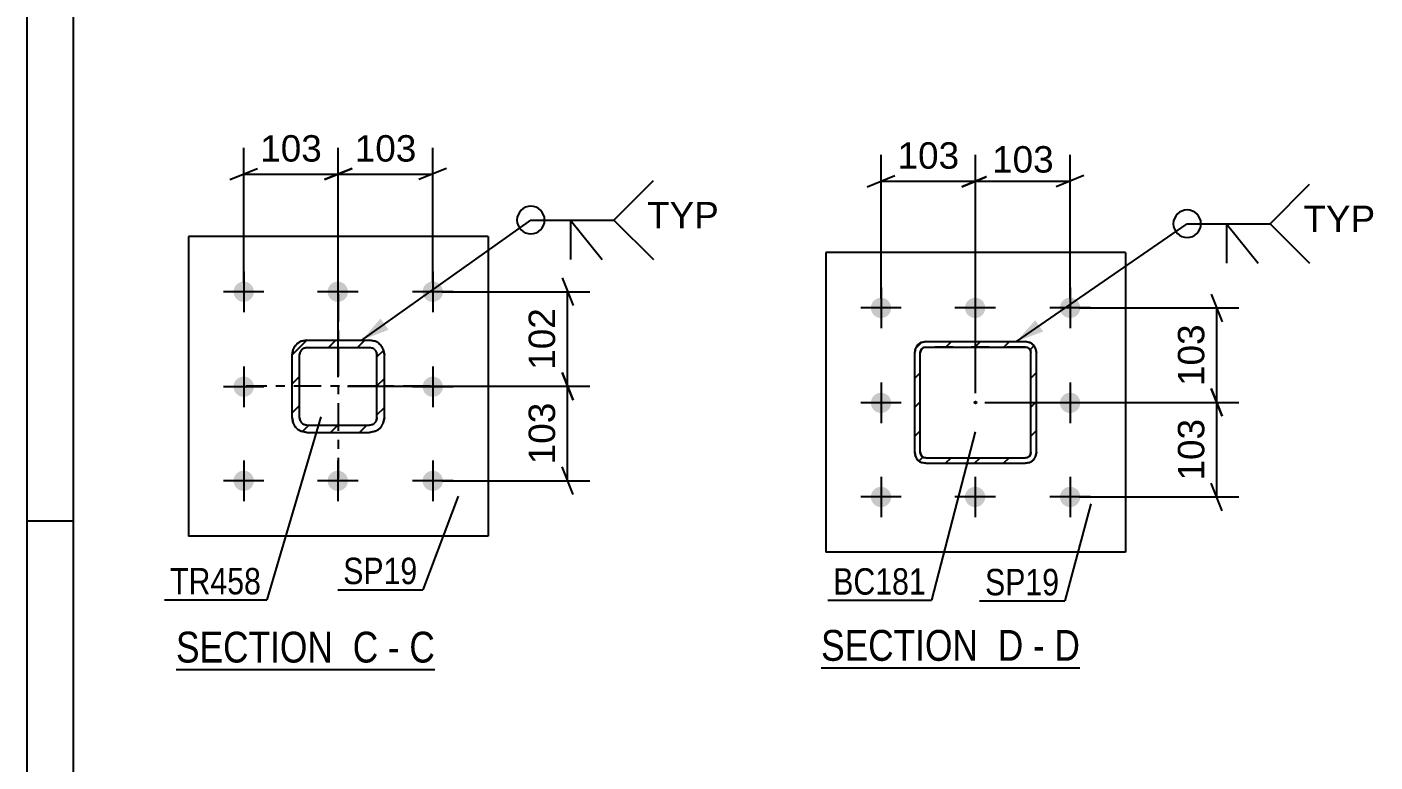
# Model space of a CAD drawing. Header units: millimetres. Extents: x 0 to 841, y 0 to 594.
# Drawn here: x 0 to 146.2, y 122.9 to 202.6 of the extents above; entities that cross this region are included whole.
import ezdxf

# ---------------------------------------------------------------- set-up
doc = ezdxf.new("R2010")
doc.units = ezdxf.units.MM
doc.linetypes.add('DXK_LINE_DOT2', pattern=[3.9198, 1.9599, -1.9599])
doc.linetypes.add('DXK_LINE_DOT3', pattern=[5.9187, 2.979, -0.9799, 0.9799, -0.9799])
doc.styles.add('Arial', font='arial.ttf', dxfattribs={"height": 0.2})
doc.styles.add('Arial Narrow', font='ARIALN.TTF', dxfattribs={"height": 0.2})

# ---------------------------------------------------------------- blocks, each defined once
blk = doc.blocks.new('Unknown-318892383-1113')
at = {"color": 5, "linetype": 'Continuous'}
for p, q in [((0, 594), (0, 0)), ((5, 589), (5, 5)), ((5, 149), (0, 149))]:
    blk.add_line(p, q, dxfattribs=at)
blk = doc.blocks.new('Unknown-318892383-46 - 3407')
at = {"color": 6, "linetype": 'Continuous'}
blk.add_line((16.16, 132.94), (44.23, 132.94), dxfattribs=at)
at = {"color": 0, "linetype": 'Continuous'}
for points in [[(34.27, 133.69), (34.27, 137.19), (16.16, 137.19), (16.16, 133.69)], [(38.08, 133.69), (38.08, 137.19), (35.32, 137.19), (35.32, 133.69)], [(40.41, 133.69), (40.41, 137.19), (39.13, 137.19), (39.13, 133.69)], [(44.23, 133.69), (44.23, 137.19), (41.46, 137.19), (41.46, 133.69)]]:
    blk.add_wipeout(points, dxfattribs=at)
at = {"color": 7, "linetype": 'Continuous', "style": 'Arial Narrow'}
for s, p in [('SECTION ', (16.16, 133.69)), ('C', (35.32, 133.69)), ('C', (41.46, 133.69)), ('-', (39.13, 133.69))]:
    blk.add_text(s, height=3.34, dxfattribs=at).set_placement(p)
blk = doc.blocks.new('Unknown-318892383-47 - 3168')
at = {"color": 6, "linetype": 'Continuous'}
blk.add_line((86.1, 133.13), (114.17, 133.13), dxfattribs=at)
at = {"color": 0, "linetype": 'Continuous'}
for points in [[(104.21, 133.88), (104.21, 137.38), (86.1, 137.38), (86.1, 133.88)], [(108.02, 133.88), (108.02, 137.38), (105.26, 137.38), (105.26, 133.88)], [(110.35, 133.88), (110.35, 137.38), (109.07, 137.38), (109.07, 133.88)], [(114.17, 133.88), (114.17, 137.38), (111.4, 137.38), (111.4, 133.88)]]:
    blk.add_wipeout(points, dxfattribs=at)
at = {"color": 7, "linetype": 'Continuous', "style": 'Arial Narrow'}
for s, p in [('SECTION ', (86.1, 133.88)), ('D', (105.26, 133.88)), ('D', (111.4, 133.88)), ('-', (109.07, 133.88))]:
    blk.add_text(s, height=3.34, dxfattribs=at).set_placement(p)
blk = doc.blocks.new('Part-318892383-3504 - 3407')
at = {"color": 2, "linetype": 'Continuous'}
for p, q in [((50, 179.89), (17.5, 179.89)), ((17.5, 179.89), (17.5, 147.39)), ((50, 179.89), (50, 147.39)), ((50, 147.39), (17.5, 147.39))]:
    blk.add_line(p, q, dxfattribs=at)
blk = doc.blocks.new('Bolt-318892383-3534 - 3407')
at = {"linetype": 'Continuous'}
for points in [[(24.6, 173.89, -1), (22.4, 173.89, -1)], [(34.8, 173.89, -1), (32.6, 173.89, -1)], [(45.1, 173.89, -1), (42.9, 173.89, -1)], [(24.6, 163.59, -1), (22.4, 163.59, -1)], [(45.1, 163.59, -1), (42.9, 163.59, -1)], [(24.6, 153.39, -1), (22.4, 153.39, -1)], [(34.8, 153.39, -1), (32.6, 153.39, -1)], [(45.1, 153.39, -1), (42.9, 153.39, -1)]]:
    blk.add_hatch(color=1, dxfattribs=at).paths.add_polyline_path(points)
at = {"color": 1, "linetype": 'Continuous'}
for p, q in [((23.5, 176.09), (23.5, 171.69)), ((33.7, 176.09), (33.7, 171.69)), ((44, 176.09), (44, 171.69)), ((25.7, 173.89), (21.3, 173.89)), ((35.9, 173.89), (31.5, 173.89)), ((46.2, 173.89), (41.8, 173.89)), ((23.5, 165.79), (23.5, 161.39)), ((44, 165.79), (44, 161.39)), ((25.7, 163.59), (21.3, 163.59)), ((46.2, 163.59), (41.8, 163.59)), ((23.5, 155.59), (23.5, 151.19)), ((33.7, 155.59), (33.7, 151.19)), ((44, 155.59), (44, 151.19)), ((25.7, 153.39), (21.3, 153.39)), ((35.9, 153.39), (31.5, 153.39)), ((46.2, 153.39), (41.8, 153.39))]:
    blk.add_line(p, q, dxfattribs=at)
blk = doc.blocks.new('Part-318892383-3530 - 3407')
at = {"linetype": 'Continuous'}
h = blk.add_hatch(dxfattribs=at)
h.set_pattern_fill('', scale=0.7, style=0, pattern_type=0)
h.set_pattern_definition([(45, (30.3482, 168.644), (-1.57154, 1.57154), [])])
h.paths.add_polyline_path([(37.15, 168.64), (30.35, 168.64), (29.74, 168.52), (29.22, 168.18), (28.87, 167.66), (28.75, 167.04), (28.75, 160.24), (28.87, 159.63), (29.22, 159.11), (29.74, 158.77), (30.35, 158.64), (37.15, 158.64), (37.76, 158.77), (38.28, 159.11), (38.63, 159.63), (38.75, 160.24), (38.75, 167.04), (38.63, 167.66), (38.28, 168.18), (37.76, 168.52)])
h.paths.add_polyline_path([(37.89, 167.35), (37.95, 167.04), (37.95, 160.24), (37.89, 159.94), (37.71, 159.68), (37.45, 159.5), (37.15, 159.44), (30.35, 159.44), (30.04, 159.5), (29.78, 159.68), (29.61, 159.94), (29.55, 160.24), (29.55, 167.04), (29.61, 167.35), (29.78, 167.61), (30.04, 167.78), (30.35, 167.84), (37.15, 167.84), (37.45, 167.78), (37.71, 167.61)])
at = {"color": 7, "linetype": 'DXK_LINE_DOT3'}
for p, q in [((33.75, 173.64), (33.75, 153.64)), ((43.75, 163.64), (23.75, 163.64))]:
    blk.add_line(p, q, dxfattribs=at)
at = {"color": 7, "linetype": 'DXK_LINE_DOT2'}
for p, q in [((29.74, 168.52), (30.35, 168.64)), ((30.35, 168.64), (37.15, 168.64)), ((37.15, 168.64), (37.76, 168.52)), ((28.75, 167.04), (28.87, 167.66)), ((28.75, 160.24), (28.75, 167.04)), ((29.61, 167.35), (29.55, 167.04)), ((29.55, 160.24), (29.55, 167.04)), ((30.35, 167.84), (30.04, 167.78)), ((30.35, 167.84), (37.15, 167.84)), ((37.45, 167.78), (37.15, 167.84)), ((37.95, 167.04), (37.89, 167.35)), ((37.95, 160.24), (37.95, 167.04)), ((38.63, 167.66), (38.75, 167.04)), ((38.75, 160.24), (38.75, 167.04)), ((28.87, 159.63), (28.75, 160.24)), ((29.55, 160.24), (29.61, 159.94)), ((30.04, 159.5), (30.35, 159.44)), ((30.35, 159.44), (37.15, 159.44)), ((37.15, 159.44), (37.45, 159.5)), ((37.89, 159.94), (37.95, 160.24)), ((38.75, 160.24), (38.63, 159.63)), ((30.35, 158.64), (29.74, 158.77)), ((30.35, 158.64), (37.15, 158.64)), ((37.76, 158.77), (37.15, 158.64))]:
    blk.add_line(p, q, dxfattribs=at)
at = {"color": 2, "linetype": 'Continuous'}
for p, q in [((30.35, 168.64), (29.74, 168.52)), ((30.35, 168.64), (37.15, 168.64)), ((37.76, 168.52), (37.15, 168.64)), ((28.87, 167.66), (28.75, 167.04)), ((28.75, 160.24), (28.75, 167.04)), ((29.55, 167.04), (29.61, 167.35)), ((29.55, 160.24), (29.55, 167.04)), ((30.04, 167.78), (30.35, 167.84)), ((30.35, 167.84), (37.15, 167.84)), ((37.15, 167.84), (37.45, 167.78)), ((37.89, 167.35), (37.95, 167.04)), ((37.95, 160.24), (37.95, 167.04)), ((38.75, 167.04), (38.63, 167.66)), ((38.75, 160.24), (38.75, 167.04)), ((28.75, 160.24), (28.87, 159.63)), ((29.61, 159.94), (29.55, 160.24)), ((30.35, 159.44), (30.04, 159.5)), ((30.35, 159.44), (37.15, 159.44)), ((37.45, 159.5), (37.15, 159.44)), ((37.95, 160.24), (37.89, 159.94)), ((38.63, 159.63), (38.75, 160.24)), ((29.74, 158.77), (30.35, 158.64)), ((30.35, 158.64), (37.15, 158.64)), ((37.15, 158.64), (37.76, 158.77))]:
    blk.add_line(p, q, dxfattribs=at)
at = {"color": 7, "linetype": 'DXK_LINE_DOT2'}
for centre, radius, start, end in [((30.35, 167.04), 1.6, 112.5, 157.5), ((37.15, 167.04), 1.6, 22.5, 67.5), ((30.35, 167.04), 0.8, 112.5, 157.5), ((37.15, 167.04), 0.8, 22.5, 67.5), ((30.35, 160.24), 1.6, 202.5, 247.5), ((30.35, 160.24), 0.8, 202.5, 247.5), ((37.15, 160.24), 0.8, 292.5, 337.5), ((37.15, 160.24), 1.6, 292.5, 337.5)]:
    blk.add_arc(centre, radius, start, end, dxfattribs=at)
at = {"color": 2, "linetype": 'Continuous'}
for centre, radius, start, end in [((30.35, 167.04), 1.6, 112.5, 157.5), ((37.15, 167.04), 1.6, 22.5, 67.5), ((30.35, 167.04), 0.8, 112.5, 157.5), ((37.15, 167.04), 0.8, 22.5, 67.5), ((30.35, 160.24), 1.6, 202.5, 247.5), ((30.35, 160.24), 0.8, 202.5, 247.5), ((37.15, 160.24), 0.8, 292.5, 337.5), ((37.15, 160.24), 1.6, 292.5, 337.5)]:
    blk.add_arc(centre, radius, start, end, dxfattribs=at)
blk = doc.blocks.new('Bolt-318892383-3197 - 3168')
at = {"linetype": 'Continuous'}
for points in [[(93.7, 172.14, -1), (91.5, 172.14, -1)], [(103.9, 172.14, -1), (101.7, 172.14, -1)], [(114.2, 172.14, -1), (112, 172.14, -1)], [(93.7, 161.84, -1), (91.5, 161.84, -1)], [(114.2, 161.84, -1), (112, 161.84, -1)], [(93.7, 151.64, -1), (91.5, 151.64, -1)], [(103.9, 151.64, -1), (101.7, 151.64, -1)], [(114.2, 151.64, -1), (112, 151.64, -1)]]:
    blk.add_hatch(color=1, dxfattribs=at).paths.add_polyline_path(points)
at = {"color": 1, "linetype": 'Continuous'}
for p, q in [((92.6, 174.34), (92.6, 169.94)), ((102.8, 174.34), (102.8, 169.94)), ((113.1, 174.34), (113.1, 169.94)), ((94.8, 172.14), (90.4, 172.14)), ((105, 172.14), (100.6, 172.14)), ((115.3, 172.14), (110.9, 172.14)), ((92.6, 164.04), (92.6, 159.64)), ((113.1, 164.04), (113.1, 159.64)), ((94.8, 161.84), (90.4, 161.84)), ((115.3, 161.84), (110.9, 161.84)), ((92.6, 153.84), (92.6, 149.44)), ((102.8, 153.84), (102.8, 149.44)), ((113.1, 153.84), (113.1, 149.44)), ((94.8, 151.64), (90.4, 151.64)), ((105, 151.64), (100.6, 151.64)), ((115.3, 151.64), (110.9, 151.64))]:
    blk.add_line(p, q, dxfattribs=at)
blk = doc.blocks.new('Part-318892383-3333 - 3168')
at = {"color": 2, "linetype": 'Continuous'}
for p, q in [((119.1, 178.14), (86.6, 178.14)), ((86.6, 178.14), (86.6, 145.64)), ((119.1, 178.14), (119.1, 145.64)), ((119.1, 145.64), (86.6, 145.64))]:
    blk.add_line(p, q, dxfattribs=at)
blk = doc.blocks.new('Part-318892383-3250 - 3168')
at = {"linetype": 'Continuous'}
h = blk.add_hatch(dxfattribs=at)
h.set_pattern_fill('', scale=0.7, style=0, pattern_type=0)
h.set_pattern_definition([(45, (96.9946, 168.394), (-1.57154, 1.57154), [])])
h.paths.add_polyline_path([(97.45, 168.49), (96.99, 168.39), (96.61, 168.13), (96.35, 167.74), (96.25, 167.29), (96.25, 156.49), (96.35, 156.03), (96.61, 155.64), (96.99, 155.38), (97.45, 155.29), (108.25, 155.29), (108.71, 155.38), (109.1, 155.64), (109.36, 156.03), (109.45, 156.49), (109.45, 167.29), (109.36, 167.74), (109.1, 168.13), (108.71, 168.39), (108.25, 168.49)])
h.paths.add_polyline_path([(108.25, 167.89), (108.48, 167.84), (108.68, 167.71), (108.81, 167.51), (108.85, 167.29), (108.85, 156.49), (108.81, 156.26), (108.68, 156.06), (108.48, 155.93), (108.25, 155.89), (97.45, 155.89), (97.22, 155.93), (97.03, 156.06), (96.9, 156.26), (96.85, 156.49), (96.85, 167.29), (96.9, 167.51), (97.03, 167.71), (97.22, 167.84), (97.45, 167.89)])
blk.add_hatch(color=246, dxfattribs=at).paths.add_polyline_path([(102.85, 161.79, -1), (102.85, 161.99, -1)])
at = {"color": 7, "linetype": 'DXK_LINE_DOT2'}
for p, q in [((96.99, 168.39), (97.45, 168.49)), ((97.45, 168.49), (108.25, 168.49)), ((108.25, 168.49), (108.71, 168.39)), ((96.25, 167.29), (96.35, 167.74)), ((96.25, 156.49), (96.25, 167.29)), ((96.9, 167.51), (96.85, 167.29)), ((96.85, 156.49), (96.85, 167.29)), ((97.03, 167.71), (96.9, 167.51)), ((97.22, 167.84), (97.03, 167.71)), ((97.45, 167.89), (97.22, 167.84)), ((108.25, 167.89), (97.45, 167.89)), ((108.48, 167.84), (108.25, 167.89)), ((108.68, 167.71), (108.48, 167.84)), ((108.81, 167.51), (108.68, 167.71)), ((108.85, 167.29), (108.81, 167.51)), ((108.85, 156.49), (108.85, 167.29)), ((109.36, 167.74), (109.45, 167.29)), ((109.45, 156.49), (109.45, 167.29)), ((96.35, 156.03), (96.25, 156.49)), ((96.85, 156.49), (96.9, 156.26)), ((108.81, 156.26), (108.85, 156.49)), ((109.45, 156.49), (109.36, 156.03)), ((96.9, 156.26), (97.03, 156.06)), ((97.45, 155.29), (96.99, 155.38)), ((97.03, 156.06), (97.22, 155.93)), ((97.22, 155.93), (97.45, 155.89)), ((97.45, 155.89), (108.25, 155.89)), ((97.45, 155.29), (108.25, 155.29)), ((108.25, 155.89), (108.48, 155.93)), ((108.71, 155.38), (108.25, 155.29)), ((108.48, 155.93), (108.68, 156.06)), ((108.68, 156.06), (108.81, 156.26))]:
    blk.add_line(p, q, dxfattribs=at)
at = {"color": 2, "linetype": 'Continuous'}
for p, q in [((97.45, 168.49), (96.99, 168.39)), ((97.45, 168.49), (108.25, 168.49)), ((108.71, 168.39), (108.25, 168.49)), ((96.35, 167.74), (96.25, 167.29)), ((96.25, 156.49), (96.25, 167.29)), ((96.85, 167.29), (96.9, 167.51)), ((96.85, 156.49), (96.85, 167.29)), ((96.9, 167.51), (97.03, 167.71)), ((97.03, 167.71), (97.22, 167.84)), ((97.22, 167.84), (97.45, 167.89)), ((97.45, 167.89), (108.25, 167.89)), ((108.25, 167.89), (108.48, 167.84)), ((108.48, 167.84), (108.68, 167.71)), ((108.68, 167.71), (108.81, 167.51)), ((108.81, 167.51), (108.85, 167.29)), ((108.85, 156.49), (108.85, 167.29)), ((109.45, 167.29), (109.36, 167.74)), ((109.45, 156.49), (109.45, 167.29)), ((96.25, 156.49), (96.35, 156.03)), ((96.9, 156.26), (96.85, 156.49)), ((108.85, 156.49), (108.81, 156.26)), ((109.36, 156.03), (109.45, 156.49)), ((97.03, 156.06), (96.9, 156.26)), ((96.99, 155.38), (97.45, 155.29)), ((97.22, 155.93), (97.03, 156.06)), ((97.45, 155.89), (97.22, 155.93)), ((97.45, 155.89), (108.25, 155.89)), ((97.45, 155.29), (108.25, 155.29)), ((108.48, 155.93), (108.25, 155.89)), ((108.25, 155.29), (108.71, 155.38)), ((108.68, 156.06), (108.48, 155.93)), ((108.81, 156.26), (108.68, 156.06))]:
    blk.add_line(p, q, dxfattribs=at)
at = {"color": 7, "linetype": 'DXK_LINE_DOT3'}
blk.add_line((102.85, 161.89), (102.85, 161.89), dxfattribs=at)
at = {"color": 246, "linetype": 'DXK_LINE_DOT2'}
blk.add_line((102.85, 161.89), (102.85, 161.89), dxfattribs=at)
at = {"color": 246, "linetype": 'Continuous'}
blk.add_circle((102.85, 161.89), 0.1, dxfattribs=at)
at = {"color": 7, "linetype": 'DXK_LINE_DOT2'}
for centre, start, end in [((97.45, 167.29), 112.5, 157.5), ((108.25, 167.29), 22.5, 67.5), ((97.45, 156.49), 202.5, 247.5), ((108.25, 156.49), 292.5, 337.5)]:
    blk.add_arc(centre, 1.2, start, end, dxfattribs=at)
at = {"color": 2, "linetype": 'Continuous'}
for centre, start, end in [((97.45, 167.29), 112.5, 157.5), ((108.25, 167.29), 22.5, 67.5), ((97.45, 156.49), 202.5, 247.5), ((108.25, 156.49), 292.5, 337.5)]:
    blk.add_arc(centre, 1.2, start, end, dxfattribs=at)
blk = doc.blocks.new('StraightDimension-318892383-3595 - 3407')
at = {"color": 7, "linetype": 'Continuous'}
for p, q in [((23.5, 174.89), (23.5, 189.5)), ((33.75, 164.64), (33.75, 189.5)), ((22, 186.05), (25, 187.25)), ((35.25, 187.25), (32.25, 186.05)), ((23.5, 186.65), (33.75, 186.65))]:
    blk.add_line(p, q, dxfattribs=at)
at = {"color": 0}
blk.add_wipeout([(32.56, 187.4), (32.56, 191.6), (24.69, 191.6), (24.69, 187.4)], dxfattribs=at)
at = {"color": 3, "style": 'Arial'}
blk.add_text('103', height=2.865, dxfattribs=at).set_placement((25.29, 188))
blk = doc.blocks.new('StraightDimension-318892383-3612 - 3407')
at = {"color": 7, "linetype": 'Continuous'}
for p, q in [((33.75, 164.64), (33.75, 189.5)), ((44, 174.89), (44, 189.5)), ((32.25, 186.05), (35.25, 187.25)), ((45.5, 187.25), (42.5, 186.05)), ((33.75, 186.65), (44, 186.65))]:
    blk.add_line(p, q, dxfattribs=at)
at = {"color": 0}
blk.add_wipeout([(42.81, 187.4), (42.81, 191.6), (34.94, 191.6), (34.94, 187.4)], dxfattribs=at)
at = {"color": 3, "style": 'Arial'}
blk.add_text('103', height=2.865, dxfattribs=at).set_placement((35.54, 188))
blk = doc.blocks.new('StraightDimension-318892383-3630 - 3407')
at = {"color": 7, "linetype": 'Continuous'}
for p, q in [((58.01, 175.39), (59.21, 172.39)), ((45, 173.89), (61.01, 173.89)), ((58.61, 163.64), (58.61, 173.89)), ((59.21, 162.14), (58.01, 165.14)), ((34.75, 163.64), (61.01, 163.64))]:
    blk.add_line(p, q, dxfattribs=at)
at = {"color": 0}
blk.add_wipeout([(57.86, 172.7), (53.66, 172.7), (53.66, 164.83), (57.86, 164.83)], dxfattribs=at)
at = {"color": 3, "style": 'Arial'}
blk.add_text('102', height=2.865, rotation=90.0002, dxfattribs=at).set_placement((57.26, 165.43))
blk = doc.blocks.new('StraightDimension-318892383-3647 - 3407')
at = {"color": 7, "linetype": 'Continuous'}
for p, q in [((58.01, 165.14), (59.21, 162.14)), ((34.75, 163.64), (61.01, 163.64)), ((58.61, 153.39), (58.61, 163.64)), ((59.21, 151.89), (58.01, 154.89)), ((45, 153.39), (61.01, 153.39))]:
    blk.add_line(p, q, dxfattribs=at)
at = {"color": 0}
blk.add_wipeout([(57.86, 162.45), (53.66, 162.45), (53.66, 154.58), (57.86, 154.58)], dxfattribs=at)
at = {"color": 3, "style": 'Arial'}
blk.add_text('103', height=2.865, rotation=90.0002, dxfattribs=at).set_placement((57.26, 155.18))
blk = doc.blocks.new('StraightDimension-318892383-3356 - 3168')
at = {"color": 7, "linetype": 'Continuous'}
for p, q in [((92.6, 173.14), (92.6, 188.73)), ((102.85, 162.89), (102.85, 188.73)), ((91.1, 185.28), (94.1, 186.48)), ((92.6, 185.88), (102.85, 185.88)), ((104.35, 186.48), (101.35, 185.28))]:
    blk.add_line(p, q, dxfattribs=at)
at = {"color": 0}
blk.add_wipeout([(101.66, 186.63), (101.66, 190.83), (93.79, 190.83), (93.79, 186.63)], dxfattribs=at)
at = {"color": 3, "style": 'Arial'}
blk.add_text('103', height=2.865, dxfattribs=at).set_placement((94.39, 187.23))
blk = doc.blocks.new('StraightDimension-318892383-3365 - 3168')
at = {"color": 7, "linetype": 'Continuous'}
for p, q in [((102.85, 162.89), (102.85, 188.73)), ((113.1, 173.14), (113.1, 188.73)), ((101.35, 185.28), (104.35, 186.48)), ((102.85, 185.88), (113.1, 185.88)), ((114.6, 186.48), (111.6, 185.28))]:
    blk.add_line(p, q, dxfattribs=at)
at = {"color": 0}
blk.add_wipeout([(111.91, 186.21), (111.91, 190.41), (104.04, 190.41), (104.04, 186.21)], dxfattribs=at)
at = {"color": 3, "style": 'Arial'}
blk.add_text('103', height=2.865, dxfattribs=at).set_placement((104.64, 186.81))
blk = doc.blocks.new('StraightDimension-318892383-3375 - 3168')
at = {"color": 7, "linetype": 'Continuous'}
for p, q in [((128.4, 173.64), (129.6, 170.64)), ((114.1, 172.14), (131.4, 172.14)), ((129, 161.89), (129, 172.14)), ((129.6, 160.39), (128.4, 163.39)), ((103.85, 161.89), (131.4, 161.89))]:
    blk.add_line(p, q, dxfattribs=at)
at = {"color": 0}
blk.add_wipeout([(128.25, 170.95), (124.05, 170.95), (124.05, 163.07), (128.25, 163.07)], dxfattribs=at)
at = {"color": 3, "style": 'Arial'}
blk.add_text('103', height=2.865, rotation=90.0002, dxfattribs=at).set_placement((127.65, 163.67))
blk = doc.blocks.new('StraightDimension-318892383-3384 - 3168')
at = {"color": 7, "linetype": 'Continuous'}
for p, q in [((128.4, 163.39), (129.6, 160.39)), ((103.85, 161.89), (131.4, 161.89)), ((129, 151.64), (129, 161.89)), ((129.6, 150.14), (128.4, 153.14)), ((114.1, 151.64), (131.4, 151.64))]:
    blk.add_line(p, q, dxfattribs=at)
at = {"color": 0}
blk.add_wipeout([(128.25, 160.7), (124.05, 160.7), (124.05, 152.82), (128.25, 152.82)], dxfattribs=at)
at = {"color": 3, "style": 'Arial'}
blk.add_text('103', height=2.865, rotation=90.0002, dxfattribs=at).set_placement((127.65, 153.42))
blk = doc.blocks.new('WeldMark-318892383-3664 - 3407')
at = {"linetype": 'Continuous'}
blk.add_hatch(color=30, dxfattribs=at).paths.add_polyline_path([(39.2, 169.77), (36.32, 168.64), (38.33, 170.99)])
at = {"color": 30, "linetype": 'Continuous'}
for p, q in [((36.32, 168.64), (54.63, 181.66)), ((54.63, 181.66), (63.63, 181.66))]:
    blk.add_line(p, q, dxfattribs=at)
at = {"color": 3, "linetype": 'Continuous'}
for q in [(62.35, 177.38), (58.92, 177.38)]:
    blk.add_line((58.92, 181.66), q, dxfattribs=at)
for start, end in [(90, 270), (270, 90)]:
    blk.add_arc((54.63, 181.66), 1.5, start, end, dxfattribs=at)
at = {"color": 0, "linetype": 'Continuous'}
blk.add_wipeout([(75.01, 180.76), (75.01, 183.76), (67.23, 183.76), (67.23, 180.76)], dxfattribs=at)
blk.add_wipeout([(75.01, 180.76), (75.01, 183.76), (67.23, 183.76), (67.23, 180.76)], dxfattribs=at)
at = {"color": 3, "linetype": 'Continuous'}
for q in [(67.92, 185.95), (67.92, 177.38)]:
    blk.add_line((63.63, 181.66), q, dxfattribs=at)
at = {"color": 3, "linetype": 'Continuous', "style": 'Arial'}
blk.add_text('TYP', height=2.865, dxfattribs=at).set_placement((67.23, 180.76))
blk = doc.blocks.new('Mark-318892383-3500 - 3407')
at = {"color": 0}
blk.add_wipeout([(42.33, 142.19), (42.33, 145.19), (34.29, 145.19), (34.29, 142.19)], dxfattribs=at)
blk.add_wipeout([(42.33, 142.19), (42.33, 145.19), (34.29, 145.19), (34.29, 142.19)], dxfattribs=at)
at = {"color": 30, "linetype": 'Continuous'}
for p in [(46.75, 151.74), (33.69, 141.59)]:
    blk.add_line(p, (42.93, 141.59), dxfattribs=at)
at = {"color": 3, "style": 'Arial Narrow'}
blk.add_text('SP19', height=2.863, dxfattribs=at).set_placement((34.29, 142.19))
blk = doc.blocks.new('Mark-318892383-3526 - 3407')
at = {"color": 0}
blk.add_wipeout([(25.39, 141.08), (25.39, 144.08), (15.52, 144.08), (15.52, 141.08)], dxfattribs=at)
blk.add_wipeout([(25.39, 141.08), (25.39, 144.08), (15.52, 144.08), (15.52, 141.08)], dxfattribs=at)
at = {"color": 30, "linetype": 'Continuous'}
for p in [(31.87, 160.34), (14.92, 140.48)]:
    blk.add_line(p, (25.99, 140.48), dxfattribs=at)
at = {"color": 3, "style": 'Arial Narrow'}
blk.add_text('TR458', height=2.863, dxfattribs=at).set_placement((15.52, 141.08))
blk = doc.blocks.new('Mark-318892383-3246 - 3168')
at = {"color": 0}
blk.add_wipeout([(97.47, 141.05), (97.47, 144.05), (87.42, 144.05), (87.42, 141.05)], dxfattribs=at)
blk.add_wipeout([(97.47, 141.05), (97.47, 144.05), (87.42, 144.05), (87.42, 141.05)], dxfattribs=at)
at = {"color": 30, "linetype": 'Continuous'}
for p in [(102.8, 158.69), (86.82, 140.45)]:
    blk.add_line(p, (98.07, 140.45), dxfattribs=at)
at = {"color": 3, "style": 'Arial Narrow'}
blk.add_text('BC181', height=2.863, dxfattribs=at).set_placement((87.42, 141.05))
blk = doc.blocks.new('Mark-318892383-3329 - 3168')
at = {"color": 0}
blk.add_wipeout([(111.92, 140.98), (111.92, 143.98), (103.88, 143.98), (103.88, 140.98)], dxfattribs=at)
blk.add_wipeout([(111.92, 140.98), (111.92, 143.98), (103.88, 143.98), (103.88, 140.98)], dxfattribs=at)
at = {"color": 30, "linetype": 'Continuous'}
for p in [(115.34, 150.91), (103.28, 140.38)]:
    blk.add_line(p, (112.52, 140.38), dxfattribs=at)
at = {"color": 3, "style": 'Arial Narrow'}
blk.add_text('SP19', height=2.863, dxfattribs=at).set_placement((103.88, 140.98))
blk = doc.blocks.new('WeldMark-318892383-3393 - 3168')
at = {"linetype": 'Continuous'}
blk.add_hatch(color=30, dxfattribs=at).paths.add_polyline_path([(110.18, 169.57), (107.28, 168.49), (109.32, 170.81)])
at = {"color": 30, "linetype": 'Continuous'}
for p, q in [((107.28, 168.49), (125.79, 181.26)), ((125.79, 181.26), (134.79, 181.26))]:
    blk.add_line(p, q, dxfattribs=at)
at = {"color": 3, "linetype": 'Continuous'}
for q in [(133.5, 176.98), (130.07, 176.98)]:
    blk.add_line((130.07, 181.26), q, dxfattribs=at)
for start, end in [(90, 270), (270, 90)]:
    blk.add_arc((125.79, 181.26), 1.5, start, end, dxfattribs=at)
at = {"color": 0, "linetype": 'Continuous'}
blk.add_wipeout([(146.16, 180.36), (146.16, 183.36), (138.39, 183.36), (138.39, 180.36)], dxfattribs=at)
blk.add_wipeout([(146.16, 180.36), (146.16, 183.36), (138.39, 183.36), (138.39, 180.36)], dxfattribs=at)
at = {"color": 3, "linetype": 'Continuous'}
for q in [(139.07, 185.55), (139.07, 176.98)]:
    blk.add_line((134.79, 181.26), q, dxfattribs=at)
at = {"color": 3, "linetype": 'Continuous', "style": 'Arial'}
blk.add_text('TYP', height=2.865, dxfattribs=at).set_placement((138.39, 180.36))

msp = doc.modelspace()

# ---------------------------------------------------------------- block references
for name in ['Unknown-318892383-1113', 'Part-318892383-3504 - 3407', 'Part-318892383-3333 - 3168', 'Bolt-318892383-3534 - 3407', 'Bolt-318892383-3197 - 3168', 'Part-318892383-3530 - 3407', 'Part-318892383-3250 - 3168']:
    msp.add_blockref(name, (0, 0))

# ---------------------------------------------------------------- next in the draw order: block references
for name in ['StraightDimension-318892383-3595 - 3407', 'StraightDimension-318892383-3356 - 3168', 'Mark-318892383-3526 - 3407', 'Mark-318892383-3246 - 3168', 'Unknown-318892383-46 - 3407', 'Unknown-318892383-47 - 3168']:
    msp.add_blockref(name, (0, 0))

# ---------------------------------------------------------------- next in the draw order: block references
for name in ['StraightDimension-318892383-3612 - 3407', 'StraightDimension-318892383-3365 - 3168']:
    msp.add_blockref(name, (0, 0))

# ---------------------------------------------------------------- next in the draw order: block references
for name in ['StraightDimension-318892383-3630 - 3407', 'StraightDimension-318892383-3375 - 3168']:
    msp.add_blockref(name, (0, 0))

# ---------------------------------------------------------------- next in the draw order: block references
for name in ['WeldMark-318892383-3664 - 3407', 'WeldMark-318892383-3393 - 3168', 'StraightDimension-318892383-3647 - 3407', 'StraightDimension-318892383-3384 - 3168']:
    msp.add_blockref(name, (0, 0))

# ---------------------------------------------------------------- next in the draw order: block references
for name in ['Mark-318892383-3500 - 3407', 'Mark-318892383-3329 - 3168']:
    msp.add_blockref(name, (0, 0))

doc.saveas('drawing.dxf')
